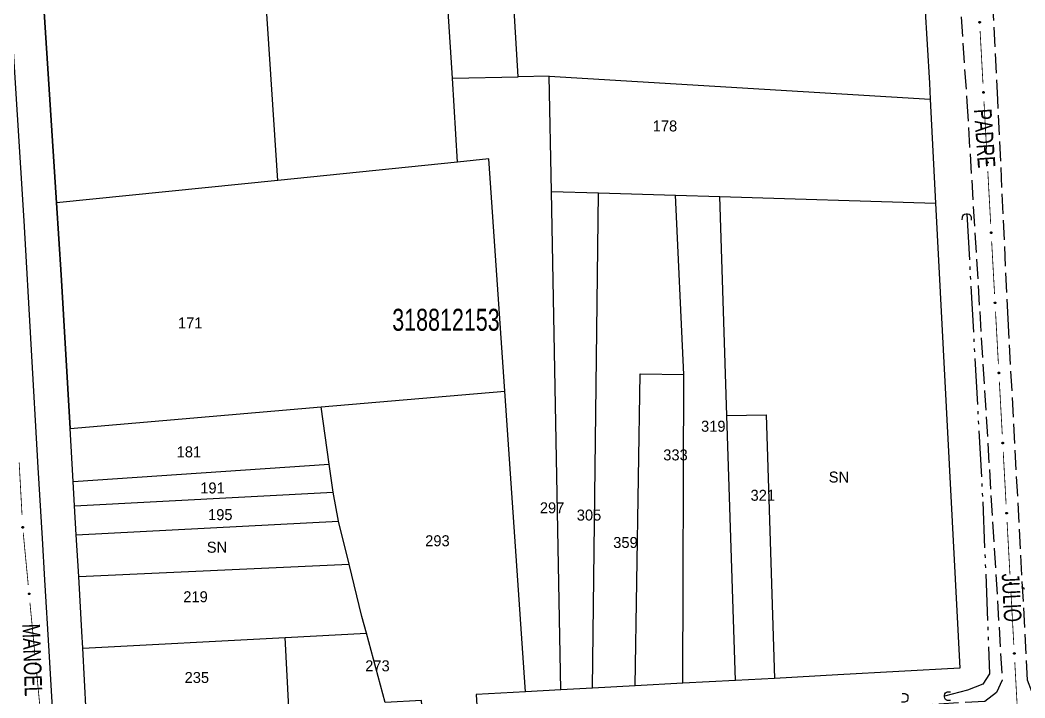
# Model space of a CAD drawing. Extents: x 201053 to 202535, y 4855063 to 4857394.
# Drawn here: x 201400.8 to 201629.7, y 4856693.8 to 4856848.2 of the extents above; entities that cross this region are included whole.
import ezdxf
from ezdxf.enums import TextEntityAlignment as Align

# ---------------------------------------------------------------- set-up
doc = ezdxf.new("R2010")
doc.units = 0
doc.header["$LTSCALE"] = 1.5
doc.header["$MEASUREMENT"] = 0
doc.linetypes.add('TRACO_05', pattern=[11, 7, -1, 0.5, -1, 0.5, -1])
doc.linetypes.add('TRACO_11', pattern=[8, 3, -1, 3, -1])
for name, color, linetype in [('CD_MALHA_LOTES', 7, 'CONTINUOUS'), ('CD_TXT_QUADRA', 2, 'CONTINUOUS'), ('HD-VALAS-DRENOS', 170, 'CONTINUOUS'), ('RU-QUADRA', 210, 'CONTINUOUS'), ('SV-BUEIRO-VALA', 7, 'CONTINUOUS'), ('SV-EIXO-RUA-PAV', 20, 'CONTINUOUS'), ('SV-RUA-PAVIM', 7, 'CONTINUOUS'), ('SV-TXT-RUA-PAV', 7, 'CONTINUOUS'), ('Th_NmrPort', 7, 'CONTINUOUS')]:
    doc.layers.add(name, color=color, linetype=linetype)
doc.styles.add('ARIAL', font='ARIAL.SHX')

# ---------------------------------------------------------------- blocks, each defined once
blk = doc.blocks.new('COD120', base_point=(202246.23, 4857300.32))
at = {"layer": 'SV-BUEIRO-VALA'}
blk.add_lwpolyline([(202245.23, 4857298.92), (202245.23, 4857299.503333), (202245.23, 4857299.590833), (202245.313333, 4857299.824167), (202245.48, 4857300.086667), (202245.73, 4857300.2325), (202246.063333, 4857300.32), (202246.396667, 4857300.32), (202246.73, 4857300.2325), (202246.98, 4857300.086667), (202247.146667, 4857299.824167), (202247.23, 4857299.590833), (202247.23, 4857299.503333), (202247.23, 4857298.92)], dxfattribs=at)

msp = doc.modelspace()

# ---------------------------------------------------------------- linework, layer by layer
at = {"layer": 'CD_MALHA_LOTES', "linetype": 'Continuous', "flags": 128}
for points in [[(201536.42, 4856960.3), (201595.36, 4856978.13), (201597.99, 4856977.57), (201599.24, 4856976.19), (201601.6, 4856939.67), (201607.97, 4856833.85), (201608.16, 4856830.22)], [(201499.31, 4856835.01), (201496.66, 4856876.13), (201486.19, 4856875.11), (201482.85, 4856906.59), (201478.45, 4856942.99)], [(201451.44, 4856935), (201421.07, 4856926.01), (201401.74, 4856920.68), (201409.13, 4856806.61)], [(201459.53, 4856811.72), (201451.44, 4856935)], [(201514.27, 4856835.33), (201511.35, 4856884.85)], [(201499.31, 4856835.01), (201514.27, 4856835.33)], [(201521.38, 4856835.48), (201514.27, 4856835.33)], [(201521.87, 4856809.21), (201521.38, 4856835.48)], [(201521.38, 4856835.48), (201608.16, 4856830.22)], [(201500.45, 4856815.87), (201499.31, 4856835.01)], [(201608.16, 4856830.22), (201609.39, 4856806.56)], [(201500.45, 4856815.87), (201459.53, 4856811.72)], [(201511.27, 4856763.74), (201507.62, 4856816.6), (201500.45, 4856815.87)], [(201459.53, 4856811.72), (201409.13, 4856806.61)], [(201524, 4856695.66), (201521.87, 4856809.21)], [(201521.87, 4856809.21), (201532.58, 4856808.89)], [(201531.2, 4856696.05), (201532.58, 4856808.89)], [(201532.58, 4856808.89), (201550.12, 4856808.35)], [(201550.12, 4856808.35), (201560.23, 4856808.05)], [(201552, 4856767.48), (201550.12, 4856808.35)], [(201560.23, 4856808.05), (201609.39, 4856806.56)], [(201561.85, 4856758.15), (201560.23, 4856808.05)], [(201409.13, 4856806.61), (201410.19, 4856790.19), (201412.23, 4856755.17)], [(201609.39, 4856806.56), (201614.9, 4856700.59)], [(201540.96, 4856696.58), (201542.05, 4856767.64), (201552, 4856767.48)], [(201551.84, 4856697.16), (201552, 4856767.48)], [(201469.39, 4856760.12), (201511.27, 4856763.74)], [(201516, 4856695.23), (201511.27, 4856763.74)], [(201412.23, 4856755.17), (201469.39, 4856760.12)], [(201471.26, 4856747.04), (201469.39, 4856760.12)], [(201561.85, 4856758.15), (201570.8, 4856758.31), (201572.67, 4856698.28)], [(201563.81, 4856697.81), (201561.85, 4856758.15)], [(201412.92, 4856743.15), (201412.23, 4856755.17)], [(201412.92, 4856743.15), (201471.26, 4856747.04)], [(201472.16, 4856740.69), (201471.26, 4856747.04)], [(201413.25, 4856737.55), (201412.92, 4856743.15)], [(201413.25, 4856737.55), (201472.16, 4856740.69)], [(201473.33, 4856734.08), (201472.16, 4856740.69)], [(201413.63, 4856731), (201413.25, 4856737.55)], [(201413.63, 4856731), (201473.33, 4856734.08)], [(201475.76, 4856724.27), (201473.33, 4856734.08)], [(201414.18, 4856721.46), (201413.63, 4856731)], [(201414.18, 4856721.46), (201475.76, 4856724.27)], [(201479.74, 4856708.56), (201478.71, 4856712.38), (201475.76, 4856724.27)], [(201415.11, 4856705.15), (201414.91, 4856708.97), (201414.18, 4856721.46)], [(201415.11, 4856705.15), (201461.19, 4856707.58)], [(201461.19, 4856707.58), (201479.74, 4856708.56)], [(201462.07, 4856691.56), (201461.19, 4856707.58)], [(201483.99, 4856692.78), (201479.74, 4856708.56)], [(201462.07, 4856691.56), (201417.4, 4856689.08), (201415.88, 4856690.61), (201415.11, 4856705.15)], [(201614.9, 4856700.59), (201587.11, 4856699.06), (201572.67, 4856698.28)], [(201563.81, 4856697.81), (201551.84, 4856697.16)], [(201572.67, 4856698.28), (201563.81, 4856697.81)], [(201524, 4856695.66), (201516, 4856695.23)], [(201531.2, 4856696.05), (201524, 4856695.66)], [(201540.96, 4856696.58), (201531.2, 4856696.05)], [(201551.84, 4856697.16), (201540.96, 4856696.58)], [(201516, 4856695.23), (201504.72, 4856694.63), (201504.99, 4856690.88), (201492.52, 4856690.33), (201492.24, 4856693.24), (201483.99, 4856692.78)]]:
    msp.add_lwpolyline(points, dxfattribs=at)
at = {"layer": 'HD-VALAS-DRENOS', "linetype": 'TRACO_05'}
msp.add_polyline3d([(201616.5, 4856804.11, 2.76), (201620.13, 4856738.47, 3.14), (201621.69, 4856699.32, 3.25), (201620.16, 4856696.97, 3.26), (201616.62, 4856695.62, 3.62), (201611.38, 4856694.23, 3.96)], dxfattribs=at)
at = {"layer": 'RU-QUADRA', "linetype": 'Continuous', "flags": 128}
for points in [[(201601.6, 4856939.67), (201607.97, 4856833.85), (201608.16, 4856830.22), (201609.39, 4856806.56), (201614.9, 4856700.59), (201587.11, 4856699.06), (201572.67, 4856698.28), (201563.81, 4856697.81), (201551.84, 4856697.16), (201540.96, 4856696.58), (201531.2, 4856696.05), (201524, 4856695.66), (201516, 4856695.23), (201504.72, 4856694.63), (201504.99, 4856690.88)], [(201415.88, 4856690.61), (201415.11, 4856705.15), (201414.91, 4856708.97), (201414.18, 4856721.46), (201413.63, 4856731), (201413.25, 4856737.55), (201412.92, 4856743.15), (201412.23, 4856755.17), (201410.19, 4856790.19), (201409.13, 4856806.61), (201401.74, 4856920.68)]]:
    msp.add_lwpolyline(points, dxfattribs=at)
at = {"layer": 'SV-EIXO-RUA-PAV'}
for points in [[(201619.509626, 4856847.885075), (201619.546514, 4856847.85296), (201619.57165, 4856847.817817), (201619.584179, 4856847.782471), (201619.587105, 4856847.74835), (201619.586168, 4856847.713105), (201619.577383, 4856847.67778), (201619.558948, 4856847.640733), (201619.526993, 4856847.603503), (201619.489299, 4856847.58012), (201619.455304, 4856847.565983), (201619.4199, 4856847.560883), (201619.385677, 4856847.562367), (201619.349285, 4856847.572706), (201619.311923, 4856847.591754), (201619.275265, 4856847.624793), (201619.250859, 4856847.659416), (201619.239638, 4856847.693922), (201619.234736, 4856847.729547), (201619.236125, 4856847.765517), (201619.244948, 4856847.800143), (201619.264195, 4856847.837726), (201619.297283, 4856847.873476), (201619.331537, 4856847.898212), (201619.365877, 4856847.909914), (201619.401058, 4856847.913951), (201619.43642, 4856847.91344), (201619.472297, 4856847.906088), (201619.509626, 4856847.885075)], [(201620.387569, 4856831.90918), (201620.424457, 4856831.877065), (201620.449593, 4856831.841922), (201620.462121, 4856831.806576), (201620.465048, 4856831.772455), (201620.46411, 4856831.737211), (201620.455326, 4856831.701885), (201620.436891, 4856831.664838), (201620.404935, 4856831.627608), (201620.367242, 4856831.604225), (201620.333246, 4856831.590088), (201620.297843, 4856831.584988), (201620.26362, 4856831.586472), (201620.227228, 4856831.596811), (201620.189866, 4856831.61586), (201620.153208, 4856831.648898), (201620.128801, 4856831.683521), (201620.117581, 4856831.718027), (201620.112679, 4856831.753652), (201620.114067, 4856831.789622), (201620.122891, 4856831.824249), (201620.142137, 4856831.861831), (201620.175226, 4856831.897581), (201620.20948, 4856831.922318), (201620.243819, 4856831.934019), (201620.279001, 4856831.938056), (201620.314362, 4856831.937546), (201620.35024, 4856831.930193), (201620.387569, 4856831.90918)], [(201621.265512, 4856815.933285), (201621.302399, 4856815.901171), (201621.327536, 4856815.866027), (201621.340064, 4856815.830681), (201621.342991, 4856815.79656), (201621.342053, 4856815.761316), (201621.333268, 4856815.72599), (201621.314833, 4856815.688943), (201621.282878, 4856815.651714), (201621.245184, 4856815.62833), (201621.211189, 4856815.614193), (201621.175785, 4856815.609093), (201621.141562, 4856815.610577), (201621.10517, 4856815.620916), (201621.067809, 4856815.639965), (201621.031151, 4856815.673003), (201621.006744, 4856815.707626), (201620.995524, 4856815.742132), (201620.990621, 4856815.777757), (201620.99201, 4856815.813727), (201621.000833, 4856815.848354), (201621.02008, 4856815.885936), (201621.053168, 4856815.921686), (201621.087422, 4856815.946423), (201621.121762, 4856815.958125), (201621.156944, 4856815.962161), (201621.192305, 4856815.961651), (201621.228182, 4856815.954298), (201621.265512, 4856815.933285)], [(201622.143454, 4856799.95739), (201622.180342, 4856799.925276), (201622.205478, 4856799.890132), (201622.218006, 4856799.854786), (201622.220933, 4856799.820665), (201622.219996, 4856799.785421), (201622.211211, 4856799.750096), (201622.192776, 4856799.713048), (201622.160821, 4856799.675819), (201622.123127, 4856799.652435), (201622.089131, 4856799.638299), (201622.053728, 4856799.633198), (201622.019505, 4856799.634683), (201621.983113, 4856799.645021), (201621.945751, 4856799.66407), (201621.909093, 4856799.697108), (201621.884687, 4856799.731731), (201621.873466, 4856799.766237), (201621.868564, 4856799.801862), (201621.869952, 4856799.837832), (201621.878776, 4856799.872459), (201621.898022, 4856799.910042), (201621.931111, 4856799.945791), (201621.965365, 4856799.970528), (201621.999705, 4856799.98223), (201622.034886, 4856799.986266), (201622.070247, 4856799.985756), (201622.106125, 4856799.978403), (201622.143454, 4856799.95739)], [(201623.021397, 4856783.981495), (201623.058284, 4856783.949381), (201623.083421, 4856783.914237), (201623.095949, 4856783.878891), (201623.098876, 4856783.844771), (201623.097938, 4856783.809526), (201623.089153, 4856783.774201), (201623.070718, 4856783.737153), (201623.038763, 4856783.699924), (201623.001069, 4856783.67654), (201622.967074, 4856783.662404), (201622.93167, 4856783.657303), (201622.897447, 4856783.658788), (201622.861055, 4856783.669126), (201622.823694, 4856783.688175), (201622.787036, 4856783.721213), (201622.762629, 4856783.755836), (201622.751409, 4856783.790343), (201622.746507, 4856783.825967), (201622.747895, 4856783.861938), (201622.756718, 4856783.896564), (201622.775965, 4856783.934147), (201622.809053, 4856783.969896), (201622.843308, 4856783.994633), (201622.877647, 4856784.006335), (201622.912829, 4856784.010371), (201622.94819, 4856784.009861), (201622.984067, 4856784.002509), (201623.021397, 4856783.981495)], [(201623.899339, 4856768.0056), (201623.936227, 4856767.973486), (201623.961363, 4856767.938342), (201623.973892, 4856767.902997), (201623.976818, 4856767.868876), (201623.975881, 4856767.833631), (201623.967096, 4856767.798306), (201623.948661, 4856767.761259), (201623.916706, 4856767.724029), (201623.879012, 4856767.700645), (201623.845017, 4856767.686509), (201623.809613, 4856767.681408), (201623.77539, 4856767.682893), (201623.738998, 4856767.693232), (201623.701636, 4856767.71228), (201623.664978, 4856767.745318), (201623.640572, 4856767.779941), (201623.629351, 4856767.814448), (201623.624449, 4856767.850072), (201623.625838, 4856767.886043), (201623.634661, 4856767.920669), (201623.653908, 4856767.958252), (201623.686996, 4856767.994001), (201623.72125, 4856768.018738), (201623.75559, 4856768.03044), (201623.790771, 4856768.034477), (201623.826133, 4856768.033966), (201623.86201, 4856768.026614), (201623.899339, 4856768.0056)], [(201624.777282, 4856752.029705), (201624.81417, 4856751.997591), (201624.839306, 4856751.962447), (201624.851834, 4856751.927102), (201624.854761, 4856751.892981), (201624.853823, 4856751.857736), (201624.845039, 4856751.822411), (201624.826604, 4856751.785364), (201624.794648, 4856751.748134), (201624.756955, 4856751.724751), (201624.722959, 4856751.710614), (201624.687556, 4856751.705514), (201624.653333, 4856751.706998), (201624.616941, 4856751.717337), (201624.579579, 4856751.736385), (201624.542921, 4856751.769424), (201624.518514, 4856751.804047), (201624.507294, 4856751.838553), (201624.502392, 4856751.874178), (201624.50378, 4856751.910148), (201624.512603, 4856751.944774), (201624.53185, 4856751.982357), (201624.564939, 4856752.018106), (201624.599193, 4856752.042843), (201624.633532, 4856752.054545), (201624.668714, 4856752.058582), (201624.704075, 4856752.058071), (201624.739953, 4856752.050719), (201624.777282, 4856752.029705)], [(201625.655225, 4856736.053811), (201625.692112, 4856736.021696), (201625.717249, 4856735.986553), (201625.729777, 4856735.951207), (201625.732704, 4856735.917086), (201625.731766, 4856735.881841), (201625.722981, 4856735.846516), (201625.704546, 4856735.809469), (201625.672591, 4856735.772239), (201625.634897, 4856735.748856), (201625.600902, 4856735.734719), (201625.565498, 4856735.729619), (201625.531275, 4856735.731103), (201625.494883, 4856735.741442), (201625.457522, 4856735.76049), (201625.420864, 4856735.793529), (201625.396457, 4856735.828152), (201625.385237, 4856735.862658), (201625.380334, 4856735.898283), (201625.381723, 4856735.934253), (201625.390546, 4856735.968879), (201625.409793, 4856736.006462), (201625.442881, 4856736.042211), (201625.477135, 4856736.066948), (201625.511475, 4856736.07865), (201625.546657, 4856736.082687), (201625.582018, 4856736.082176), (201625.617895, 4856736.074824), (201625.655225, 4856736.053811)], [(201401.525851, 4856732.83354), (201401.564017, 4856732.802956), (201401.590565, 4856732.768866), (201401.604524, 4856732.734061), (201401.608839, 4856732.700088), (201401.60934, 4856732.664834), (201401.602002, 4856732.62918), (201401.585093, 4856732.591412), (201401.554682, 4856732.552911), (201401.517973, 4856732.52801), (201401.484582, 4856732.512499), (201401.449416, 4856732.505959), (201401.415161, 4856732.506047), (201401.378378, 4856732.514894), (201401.340271, 4856732.532403), (201401.302296, 4856732.56392), (201401.276498, 4856732.597519), (201401.26388, 4856732.631539), (201401.25753, 4856732.666934), (201401.257451, 4856732.702931), (201401.264855, 4856732.737888), (201401.282553, 4856732.776224), (201401.314157, 4856732.813293), (201401.347374, 4856732.839406), (201401.381208, 4856732.852498), (201401.416196, 4856732.857966), (201401.451548, 4856732.858897), (201401.487696, 4856732.853014), (201401.525851, 4856732.83354)], [(201626.533167, 4856720.077916), (201626.570055, 4856720.045801), (201626.595191, 4856720.010658), (201626.607719, 4856719.975312), (201626.610646, 4856719.941191), (201626.609709, 4856719.905947), (201626.600924, 4856719.870621), (201626.582489, 4856719.833574), (201626.550534, 4856719.796344), (201626.51284, 4856719.772961), (201626.478844, 4856719.758824), (201626.443441, 4856719.753724), (201626.409218, 4856719.755208), (201626.372826, 4856719.765547), (201626.335464, 4856719.784596), (201626.298806, 4856719.817634), (201626.2744, 4856719.852257), (201626.263179, 4856719.886763), (201626.258277, 4856719.922388), (201626.259665, 4856719.958358), (201626.268489, 4856719.992984), (201626.287735, 4856720.030567), (201626.320824, 4856720.066317), (201626.355078, 4856720.091053), (201626.389418, 4856720.102755), (201626.424599, 4856720.106792), (201626.45996, 4856720.106281), (201626.495838, 4856720.098929), (201626.533167, 4856720.077916)], [(201402.978536, 4856717.69715), (201403.016702, 4856717.666566), (201403.04325, 4856717.632476), (201403.057209, 4856717.597671), (201403.061525, 4856717.563697), (201403.062025, 4856717.528444), (201403.054688, 4856717.49279), (201403.037778, 4856717.455022), (201403.007367, 4856717.41652), (201402.970658, 4856717.39162), (201402.937268, 4856717.376109), (201402.902101, 4856717.369569), (201402.867846, 4856717.369657), (201402.831063, 4856717.378503), (201402.792956, 4856717.396013), (201402.754981, 4856717.427529), (201402.729184, 4856717.461128), (201402.716566, 4856717.495149), (201402.710215, 4856717.530544), (201402.710136, 4856717.566541), (201402.71754, 4856717.601498), (201402.735239, 4856717.639834), (201402.766842, 4856717.676903), (201402.800059, 4856717.703016), (201402.833893, 4856717.716108), (201402.868881, 4856717.721575), (201402.904234, 4856717.722507), (201402.940381, 4856717.716623), (201402.978536, 4856717.69715)], [(201627.41111, 4856704.102021), (201627.447997, 4856704.069907), (201627.473134, 4856704.034763), (201627.485662, 4856703.999417), (201627.488589, 4856703.965296), (201627.487651, 4856703.930052), (201627.478866, 4856703.894726), (201627.460431, 4856703.857679), (201627.428476, 4856703.82045), (201627.390782, 4856703.797066), (201627.356787, 4856703.782929), (201627.321383, 4856703.777829), (201627.28716, 4856703.779313), (201627.250768, 4856703.789652), (201627.213407, 4856703.808701), (201627.176749, 4856703.841739), (201627.152342, 4856703.876362), (201627.141122, 4856703.910868), (201627.13622, 4856703.946493), (201627.137608, 4856703.982463), (201627.146431, 4856704.01709), (201627.165678, 4856704.054672), (201627.198766, 4856704.090422), (201627.233021, 4856704.115159), (201627.26736, 4856704.126861), (201627.302542, 4856704.130897), (201627.337903, 4856704.130387), (201627.37378, 4856704.123034), (201627.41111, 4856704.102021)], [(201404.507081, 4856701.770331), (201404.545247, 4856701.739747), (201404.571796, 4856701.705658), (201404.585755, 4856701.670852), (201404.59007, 4856701.636879), (201404.59057, 4856701.601625), (201404.583233, 4856701.565971), (201404.566324, 4856701.528203), (201404.535913, 4856701.489702), (201404.499204, 4856701.464801), (201404.465813, 4856701.44929), (201404.430647, 4856701.442751), (201404.396392, 4856701.442838), (201404.359608, 4856701.451685), (201404.321501, 4856701.469194), (201404.283527, 4856701.500711), (201404.257729, 4856701.53431), (201404.245111, 4856701.56833), (201404.23876, 4856701.603725), (201404.238681, 4856701.639722), (201404.246085, 4856701.674679), (201404.263784, 4856701.713016), (201404.295387, 4856701.750084), (201404.328604, 4856701.776197), (201404.362438, 4856701.789289), (201404.397426, 4856701.794757), (201404.432779, 4856701.795689), (201404.468926, 4856701.789805), (201404.507081, 4856701.770331)]]:
    msp.add_lwpolyline(points, close=True, dxfattribs=at)
for points in [[(201619.236125, 4856847.765517), (201619.250859, 4856847.659416)], [(201619.241409, 4856847.778532), (201619.262221, 4856847.648484)], [(201619.244948, 4856847.800143), (201619.275265, 4856847.624793)], [(201619.257249, 4856847.813567), (201619.292705, 4856847.615994)], [(201619.264195, 4856847.837726), (201619.311923, 4856847.591754)], [(201619.282477, 4856847.851851), (201619.329926, 4856847.585242)], [(201619.297283, 4856847.873476), (201619.349285, 4856847.572706)], [(201619.313529, 4856847.883622), (201619.366174, 4856847.572201)], [(201619.331537, 4856847.898212), (201619.385677, 4856847.562367)], [(201619.348129, 4856847.900556), (201619.402122, 4856847.564611)], [(201619.365877, 4856847.909914), (201619.4199, 4856847.560883)], [(201619.383179, 4856847.909315), (201619.434896, 4856847.565045)], [(201619.401058, 4856847.913951), (201619.455304, 4856847.565983)], [(201619.420041, 4856847.909974), (201619.473809, 4856847.578116)], [(201619.43642, 4856847.91344), (201619.489299, 4856847.58012)], [(201619.454477, 4856847.905034), (201619.508334, 4856847.596413)], [(201619.472297, 4856847.906088), (201619.526993, 4856847.603503)], [(201619.489212, 4856847.894643), (201619.540899, 4856847.625534)], [(201619.509626, 4856847.885075), (201619.558948, 4856847.640733)], [(201619.529009, 4856847.866765), (201619.567339, 4856847.666618)], [(201619.546514, 4856847.85296), (201619.577383, 4856847.67778)], [(201619.56093, 4856847.832988), (201619.580305, 4856847.704228)], [(201619.57165, 4856847.817817), (201619.586168, 4856847.713105)], [(201620.114067, 4856831.789622), (201620.128801, 4856831.683521)], [(201620.119352, 4856831.802637), (201620.140164, 4856831.672589)], [(201620.122891, 4856831.824249), (201620.153208, 4856831.648898)], [(201620.135192, 4856831.837672), (201620.170648, 4856831.640099)], [(201620.142137, 4856831.861831), (201620.189866, 4856831.61586)], [(201620.16042, 4856831.875956), (201620.207869, 4856831.609347)], [(201620.175226, 4856831.897581), (201620.227228, 4856831.596811)], [(201620.191472, 4856831.907727), (201620.244117, 4856831.596307)], [(201620.20948, 4856831.922318), (201620.26362, 4856831.586472)], [(201620.226072, 4856831.924661), (201620.280065, 4856831.588716)], [(201620.243819, 4856831.934019), (201620.297843, 4856831.584988)], [(201620.261122, 4856831.93342), (201620.312839, 4856831.58915)], [(201620.279001, 4856831.938056), (201620.333246, 4856831.590088)], [(201620.297983, 4856831.934079), (201620.351751, 4856831.602222)], [(201620.314362, 4856831.937546), (201620.367242, 4856831.604225)], [(201620.332419, 4856831.929139), (201620.386277, 4856831.620518)], [(201620.35024, 4856831.930193), (201620.404935, 4856831.627608)], [(201620.367155, 4856831.918748), (201620.418841, 4856831.649639)], [(201620.387569, 4856831.90918), (201620.436891, 4856831.664838)], [(201620.406951, 4856831.89087), (201620.445282, 4856831.690723)], [(201620.424457, 4856831.877065), (201620.455326, 4856831.701885)], [(201620.438872, 4856831.857094), (201620.458247, 4856831.728333)], [(201620.449593, 4856831.841922), (201620.46411, 4856831.737211)], [(201620.99201, 4856815.813727), (201621.006744, 4856815.707626)], [(201620.997294, 4856815.826742), (201621.018107, 4856815.696694)], [(201621.000833, 4856815.848354), (201621.031151, 4856815.673003)], [(201621.013134, 4856815.861777), (201621.04859, 4856815.664205)], [(201621.02008, 4856815.885936), (201621.067809, 4856815.639965)], [(201621.038362, 4856815.900061), (201621.085811, 4856815.633452)], [(201621.053168, 4856815.921686), (201621.10517, 4856815.620916)], [(201621.069414, 4856815.931832), (201621.122059, 4856815.620412)], [(201621.087422, 4856815.946423), (201621.141562, 4856815.610577)], [(201621.104015, 4856815.948766), (201621.158007, 4856815.612821)], [(201621.121762, 4856815.958125), (201621.175785, 4856815.609093)], [(201621.139064, 4856815.957525), (201621.190781, 4856815.613256)], [(201621.156944, 4856815.962161), (201621.211189, 4856815.614193)], [(201621.175926, 4856815.958184), (201621.229694, 4856815.626327)], [(201621.192305, 4856815.961651), (201621.245184, 4856815.62833)], [(201621.210362, 4856815.953244), (201621.26422, 4856815.644623)], [(201621.228182, 4856815.954298), (201621.282878, 4856815.651714)], [(201621.245097, 4856815.942853), (201621.296784, 4856815.673744)], [(201621.265512, 4856815.933285), (201621.314833, 4856815.688943)], [(201621.284894, 4856815.914976), (201621.323224, 4856815.714828)], [(201621.302399, 4856815.901171), (201621.333268, 4856815.72599)], [(201621.316815, 4856815.881199), (201621.33619, 4856815.752438)], [(201621.327536, 4856815.866027), (201621.342053, 4856815.761316)], [(201621.869952, 4856799.837832), (201621.884687, 4856799.731731)], [(201621.875237, 4856799.850847), (201621.896049, 4856799.720799)], [(201621.878776, 4856799.872459), (201621.909093, 4856799.697108)], [(201621.891077, 4856799.885882), (201621.926533, 4856799.68831)], [(201621.898022, 4856799.910042), (201621.945751, 4856799.66407)], [(201621.916305, 4856799.924166), (201621.963754, 4856799.657557)], [(201621.931111, 4856799.945791), (201621.983113, 4856799.645021)], [(201621.947357, 4856799.955937), (201622.000002, 4856799.644517)], [(201621.965365, 4856799.970528), (201622.019505, 4856799.634683)], [(201621.981957, 4856799.972871), (201622.03595, 4856799.636926)], [(201621.999705, 4856799.98223), (201622.053728, 4856799.633198)], [(201622.017007, 4856799.98163), (201622.068724, 4856799.637361)], [(201622.034886, 4856799.986266), (201622.089131, 4856799.638299)], [(201622.053869, 4856799.982289), (201622.107637, 4856799.650432)], [(201622.070247, 4856799.985756), (201622.123127, 4856799.652435)], [(201622.088305, 4856799.977349), (201622.142162, 4856799.668728)], [(201622.106125, 4856799.978403), (201622.160821, 4856799.675819)], [(201622.12304, 4856799.966959), (201622.174726, 4856799.697849)], [(201622.143454, 4856799.95739), (201622.192776, 4856799.713048)], [(201622.162836, 4856799.939081), (201622.201167, 4856799.738933)], [(201622.180342, 4856799.925276), (201622.211211, 4856799.750096)], [(201622.194757, 4856799.905304), (201622.214132, 4856799.776543)], [(201622.205478, 4856799.890132), (201622.219996, 4856799.785421)], [(201622.747895, 4856783.861938), (201622.762629, 4856783.755836)], [(201622.753179, 4856783.874952), (201622.773992, 4856783.744904)], [(201622.756718, 4856783.896564), (201622.787036, 4856783.721213)], [(201622.76902, 4856783.909987), (201622.804475, 4856783.712415)], [(201622.775965, 4856783.934147), (201622.823694, 4856783.688175)], [(201622.794247, 4856783.948271), (201622.841697, 4856783.681662)], [(201622.809053, 4856783.969896), (201622.861055, 4856783.669126)], [(201622.825299, 4856783.980043), (201622.877944, 4856783.668622)], [(201622.843308, 4856783.994633), (201622.897447, 4856783.658788)], [(201622.8599, 4856783.996976), (201622.913893, 4856783.661031)], [(201622.877647, 4856784.006335), (201622.93167, 4856783.657303)], [(201622.89495, 4856784.005735), (201622.946667, 4856783.661466)], [(201622.912829, 4856784.010371), (201622.967074, 4856783.662404)], [(201622.931811, 4856784.006395), (201622.985579, 4856783.674537)], [(201622.94819, 4856784.009861), (201623.001069, 4856783.67654)], [(201622.966247, 4856784.001454), (201623.020105, 4856783.692833)], [(201622.984067, 4856784.002509), (201623.038763, 4856783.699924)], [(201623.000983, 4856783.991064), (201623.052669, 4856783.721954)], [(201623.021397, 4856783.981495), (201623.070718, 4856783.737153)], [(201623.040779, 4856783.963186), (201623.07911, 4856783.763038)], [(201623.058284, 4856783.949381), (201623.089153, 4856783.774201)], [(201623.0727, 4856783.929409), (201623.092075, 4856783.800648)], [(201623.083421, 4856783.914237), (201623.097938, 4856783.809526)], [(201623.625838, 4856767.886043), (201623.640572, 4856767.779941)], [(201623.631122, 4856767.899057), (201623.651934, 4856767.769009)], [(201623.634661, 4856767.920669), (201623.664978, 4856767.745318)], [(201623.646962, 4856767.934092), (201623.682418, 4856767.73652)], [(201623.653908, 4856767.958252), (201623.701636, 4856767.71228)], [(201623.67219, 4856767.972376), (201623.719639, 4856767.705767)], [(201623.686996, 4856767.994001), (201623.738998, 4856767.693232)], [(201623.703242, 4856768.004148), (201623.755887, 4856767.692727)], [(201623.72125, 4856768.018738), (201623.77539, 4856767.682893)], [(201623.737842, 4856768.021082), (201623.791835, 4856767.685137)], [(201623.75559, 4856768.03044), (201623.809613, 4856767.681408)], [(201623.772892, 4856768.029841), (201623.824609, 4856767.685571)], [(201623.790771, 4856768.034477), (201623.845017, 4856767.686509)], [(201623.809754, 4856768.0305), (201623.863522, 4856767.698642)], [(201623.826133, 4856768.033966), (201623.879012, 4856767.700645)], [(201623.84419, 4856768.025559), (201623.898047, 4856767.716938)], [(201623.86201, 4856768.026614), (201623.916706, 4856767.724029)], [(201623.878925, 4856768.015169), (201623.930612, 4856767.74606)], [(201623.899339, 4856768.0056), (201623.948661, 4856767.761259)], [(201623.918722, 4856767.987291), (201623.957052, 4856767.787143)], [(201623.936227, 4856767.973486), (201623.967096, 4856767.798306)], [(201623.950643, 4856767.953514), (201623.970018, 4856767.824754)], [(201623.961363, 4856767.938342), (201623.975881, 4856767.833631)], [(201624.50378, 4856751.910148), (201624.518514, 4856751.804047)], [(201624.509065, 4856751.923163), (201624.529877, 4856751.793114)], [(201624.512603, 4856751.944774), (201624.542921, 4856751.769424)], [(201624.524905, 4856751.958198), (201624.560361, 4856751.760625)], [(201624.53185, 4856751.982357), (201624.579579, 4856751.736385)], [(201624.550133, 4856751.996482), (201624.597582, 4856751.729873)], [(201624.564939, 4856752.018106), (201624.616941, 4856751.717337)], [(201624.581185, 4856752.028253), (201624.63383, 4856751.716832)], [(201624.599193, 4856752.042843), (201624.653333, 4856751.706998)], [(201624.615785, 4856752.045187), (201624.669778, 4856751.709242)], [(201624.633532, 4856752.054545), (201624.687556, 4856751.705514)], [(201624.650835, 4856752.053946), (201624.702552, 4856751.709676)], [(201624.668714, 4856752.058582), (201624.722959, 4856751.710614)], [(201624.687696, 4856752.054605), (201624.741464, 4856751.722747)], [(201624.704075, 4856752.058071), (201624.756955, 4856751.724751)], [(201624.722132, 4856752.049664), (201624.77599, 4856751.741043)], [(201624.739953, 4856752.050719), (201624.794648, 4856751.748134)], [(201624.756868, 4856752.039274), (201624.808554, 4856751.770165)], [(201624.777282, 4856752.029705), (201624.826604, 4856751.785364)], [(201624.796664, 4856752.011396), (201624.834995, 4856751.811249)], [(201624.81417, 4856751.997591), (201624.845039, 4856751.822411)], [(201624.828585, 4856751.977619), (201624.84796, 4856751.848859)], [(201624.839306, 4856751.962447), (201624.853823, 4856751.857736)], [(201625.381723, 4856735.934253), (201625.396457, 4856735.828152)], [(201625.387007, 4856735.947268), (201625.40782, 4856735.81722)], [(201625.390546, 4856735.968879), (201625.420864, 4856735.793529)], [(201625.402847, 4856735.982303), (201625.438303, 4856735.78473)], [(201625.409793, 4856736.006462), (201625.457522, 4856735.76049)], [(201625.428075, 4856736.020587), (201625.475524, 4856735.753978)], [(201625.442881, 4856736.042211), (201625.494883, 4856735.741442)], [(201625.459127, 4856736.052358), (201625.511772, 4856735.740937)], [(201625.477135, 4856736.066948), (201625.531275, 4856735.731103)], [(201625.493728, 4856736.069292), (201625.54772, 4856735.733347)], [(201625.511475, 4856736.07865), (201625.565498, 4856735.729619)], [(201625.528777, 4856736.078051), (201625.580494, 4856735.733781)], [(201625.546657, 4856736.082687), (201625.600902, 4856735.734719)], [(201625.565639, 4856736.07871), (201625.619407, 4856735.746852)], [(201625.582018, 4856736.082176), (201625.634897, 4856735.748856)], [(201625.600075, 4856736.073769), (201625.653933, 4856735.765149)], [(201625.617895, 4856736.074824), (201625.672591, 4856735.772239)], [(201625.63481, 4856736.063379), (201625.686497, 4856735.79427)], [(201625.655225, 4856736.053811), (201625.704546, 4856735.809469)], [(201625.674607, 4856736.035501), (201625.712937, 4856735.835354)], [(201625.692112, 4856736.021696), (201625.722981, 4856735.846516)], [(201625.706528, 4856736.001724), (201625.725903, 4856735.872964)], [(201625.717249, 4856735.986553), (201625.731766, 4856735.881841)], [(201401.257451, 4856732.702931), (201401.276498, 4856732.597519)], [(201401.2622, 4856732.71615), (201401.288297, 4856732.587059)], [(201401.264855, 4856732.737888), (201401.302296, 4856732.56392)], [(201401.276599, 4856732.751802), (201401.32008, 4856732.555839)], [(201401.282553, 4856732.776224), (201401.340271, 4856732.532403)], [(201401.300245, 4856732.791083), (201401.358524, 4856732.52663)], [(201401.314157, 4856732.813293), (201401.378378, 4856732.514894)], [(201401.329975, 4856732.824094), (201401.395273, 4856732.515078)], [(201401.347374, 4856732.839406), (201401.415161, 4856732.506047)], [(201401.363857, 4856732.842424), (201401.431501, 4856732.50896)], [(201401.381208, 4856732.852498), (201401.449416, 4856732.505959)], [(201401.39852, 4856732.852605), (201401.46423, 4856732.51073)], [(201401.416196, 4856732.857966), (201401.484582, 4856732.512499)], [(201401.435324, 4856732.854766), (201401.502577, 4856732.525376)], [(201401.451548, 4856732.858897), (201401.517973, 4856732.52801)], [(201401.469933, 4856732.851234), (201401.536328, 4856732.545065)], [(201401.487696, 4856732.853014), (201401.554682, 4856732.552911)], [(201401.505063, 4856732.842268), (201401.567678, 4856732.57549)], [(201401.525851, 4856732.83354), (201401.585093, 4856732.591412)], [(201401.545963, 4856732.816036), (201401.592422, 4856732.617617)], [(201401.564017, 4856732.802956), (201401.602002, 4856732.62918)], [(201401.579235, 4856732.783588), (201401.603843, 4856732.655725)], [(201401.590565, 4856732.768866), (201401.60934, 4856732.664834)], [(201626.259665, 4856719.958358), (201626.2744, 4856719.852257)], [(201626.26495, 4856719.971373), (201626.285762, 4856719.841325)], [(201626.268489, 4856719.992984), (201626.298806, 4856719.817634)], [(201626.28079, 4856720.006408), (201626.316246, 4856719.808835)], [(201626.287735, 4856720.030567), (201626.335464, 4856719.784596)], [(201626.306018, 4856720.044692), (201626.353467, 4856719.778083)], [(201626.320824, 4856720.066317), (201626.372826, 4856719.765547)], [(201626.33707, 4856720.076463), (201626.389715, 4856719.765042)], [(201626.355078, 4856720.091053), (201626.409218, 4856719.755208)], [(201626.37167, 4856720.093397), (201626.425663, 4856719.757452)], [(201626.389418, 4856720.102755), (201626.443441, 4856719.753724)], [(201626.40672, 4856720.102156), (201626.458437, 4856719.757886)], [(201626.424599, 4856720.106792), (201626.478844, 4856719.758824)], [(201626.443581, 4856720.102815), (201626.49735, 4856719.770957)], [(201626.45996, 4856720.106281), (201626.51284, 4856719.772961)], [(201626.478018, 4856720.097875), (201626.531875, 4856719.789254)], [(201626.495838, 4856720.098929), (201626.550534, 4856719.796344)], [(201626.512753, 4856720.087484), (201626.564439, 4856719.818375)], [(201626.533167, 4856720.077916), (201626.582489, 4856719.833574)], [(201626.552549, 4856720.059606), (201626.59088, 4856719.859459)], [(201626.570055, 4856720.045801), (201626.600924, 4856719.870621)], [(201626.58447, 4856720.025829), (201626.603845, 4856719.897069)], [(201626.595191, 4856720.010658), (201626.609709, 4856719.905947)], [(201402.710136, 4856717.566541), (201402.729184, 4856717.461128)], [(201402.714885, 4856717.57976), (201402.740983, 4856717.450669)], [(201402.71754, 4856717.601498), (201402.754981, 4856717.427529)], [(201402.729284, 4856717.615412), (201402.772765, 4856717.419449)], [(201402.735239, 4856717.639834), (201402.792956, 4856717.396013)], [(201402.75293, 4856717.654692), (201402.811209, 4856717.39024)], [(201402.766842, 4856717.676903), (201402.831063, 4856717.378503)], [(201402.782661, 4856717.687703), (201402.847959, 4856717.378688)], [(201402.800059, 4856717.703016), (201402.867846, 4856717.369657)], [(201402.816542, 4856717.706034), (201402.884186, 4856717.372569)], [(201402.833893, 4856717.716108), (201402.902101, 4856717.369569)], [(201402.851206, 4856717.716214), (201402.916915, 4856717.37434)], [(201402.868881, 4856717.721575), (201402.937268, 4856717.376109)], [(201402.88801, 4856717.718376), (201402.955263, 4856717.388986)], [(201402.904234, 4856717.722507), (201402.970658, 4856717.39162)], [(201402.922618, 4856717.714843), (201402.989014, 4856717.408675)], [(201402.940381, 4856717.716623), (201403.007367, 4856717.41652)], [(201402.957749, 4856717.705878), (201403.020364, 4856717.439099)], [(201402.978536, 4856717.69715), (201403.037778, 4856717.455022)], [(201402.998648, 4856717.679646), (201403.045107, 4856717.481227)], [(201403.016702, 4856717.666566), (201403.054688, 4856717.49279)], [(201403.03192, 4856717.647198), (201403.056529, 4856717.519335)], [(201403.04325, 4856717.632476), (201403.062025, 4856717.528444)], [(201627.137608, 4856703.982463), (201627.152342, 4856703.876362)], [(201627.142892, 4856703.995478), (201627.163705, 4856703.86543)], [(201627.146431, 4856704.01709), (201627.176749, 4856703.841739)], [(201627.158733, 4856704.030513), (201627.194188, 4856703.832941)], [(201627.165678, 4856704.054672), (201627.213407, 4856703.808701)], [(201627.18396, 4856704.068797), (201627.23141, 4856703.802188)], [(201627.198766, 4856704.090422), (201627.250768, 4856703.789652)], [(201627.215012, 4856704.100568), (201627.267657, 4856703.789148)], [(201627.233021, 4856704.115159), (201627.28716, 4856703.779313)], [(201627.249613, 4856704.117502), (201627.303606, 4856703.781557)], [(201627.26736, 4856704.126861), (201627.321383, 4856703.777829)], [(201627.284663, 4856704.126261), (201627.33638, 4856703.781992)], [(201627.302542, 4856704.130897), (201627.356787, 4856703.782929)], [(201627.321524, 4856704.12692), (201627.375292, 4856703.795063)], [(201627.337903, 4856704.130387), (201627.390782, 4856703.797066)], [(201627.35596, 4856704.12198), (201627.409818, 4856703.813359)], [(201627.37378, 4856704.123034), (201627.428476, 4856703.82045)], [(201627.390696, 4856704.111589), (201627.442382, 4856703.84248)], [(201627.41111, 4856704.102021), (201627.460431, 4856703.857679)], [(201627.430492, 4856704.083712), (201627.468823, 4856703.883564)], [(201627.447997, 4856704.069907), (201627.478866, 4856703.894726)], [(201627.462413, 4856704.049935), (201627.481788, 4856703.921174)], [(201627.473134, 4856704.034763), (201627.487651, 4856703.930052)], [(201404.238681, 4856701.639722), (201404.257729, 4856701.53431)], [(201404.24343, 4856701.652941), (201404.269528, 4856701.52385)], [(201404.246085, 4856701.674679), (201404.283527, 4856701.500711)], [(201404.257829, 4856701.688593), (201404.30131, 4856701.492631)], [(201404.263784, 4856701.713016), (201404.321501, 4856701.469194)], [(201404.281475, 4856701.727874), (201404.339754, 4856701.463421)], [(201404.295387, 4856701.750084), (201404.359608, 4856701.451685)], [(201404.311206, 4856701.760885), (201404.376504, 4856701.451869)], [(201404.328604, 4856701.776197), (201404.396392, 4856701.442838)], [(201404.345087, 4856701.779215), (201404.412731, 4856701.445751)], [(201404.362438, 4856701.789289), (201404.430647, 4856701.442751)], [(201404.379751, 4856701.789396), (201404.445461, 4856701.447521)], [(201404.397426, 4856701.794757), (201404.465813, 4856701.44929)], [(201404.416555, 4856701.791557), (201404.483808, 4856701.462168)], [(201404.432779, 4856701.795689), (201404.499204, 4856701.464801)], [(201404.451164, 4856701.788025), (201404.517559, 4856701.481856)], [(201404.468926, 4856701.789805), (201404.535913, 4856701.489702)], [(201404.486294, 4856701.779059), (201404.548909, 4856701.512281)], [(201404.507081, 4856701.770331), (201404.566324, 4856701.528203)], [(201404.527194, 4856701.752827), (201404.573652, 4856701.554409)], [(201404.545247, 4856701.739747), (201404.583233, 4856701.565971)], [(201404.560465, 4856701.72038), (201404.585074, 4856701.592516)], [(201404.571796, 4856701.705658), (201404.59057, 4856701.601625)]]:
    msp.add_lwpolyline(points, dxfattribs=at)
at = {"layer": 'SV-EIXO-RUA-PAV', "const_width": 0.18}
for points in [[(201619.517338, 4856845.738583), (201620.175795, 4856833.756662)], [(201620.395281, 4856829.762689), (201621.053738, 4856817.780767)], [(201621.273224, 4856813.786794), (201621.931681, 4856801.804873)], [(201622.151166, 4856797.810899), (201622.809623, 4856785.828978)], [(201623.029109, 4856781.835004), (201623.687566, 4856769.853083)], [(201623.907051, 4856765.859109), (201624.565508, 4856753.877188)], [(201624.784994, 4856749.883214), (201625.443451, 4856737.901293)], [(201400.623274, 4856747.452048), (201401.277639, 4856735.469903)], [(201625.662937, 4856733.907319), (201626.321394, 4856721.925398)], [(201401.545208, 4856731.479576), (201402.691617, 4856719.534462)], [(201626.540879, 4856717.931424), (201627.199336, 4856705.949503)], [(201403.073753, 4856715.552757), (201404.220162, 4856703.607643)], [(201627.418822, 4856701.95553), (201628.022407, 4856690.972102)], [(201404.602299, 4856699.625939), (201405.748707, 4856687.680825)]]:
    msp.add_lwpolyline(points, dxfattribs=at)
at = {"layer": 'SV-RUA-PAVIM', "linetype": 'TRACO_11'}
for points in [[(201840.92, 4856711.69, 5.78), (201840.15, 4856708.7, 5.77), (201838.39, 4856708.42, 6.02), (201801.72, 4856705.29, 6.02), (201793.53, 4856704.56, 3.4), (201706.4, 4856699.76, 3.23), (201672, 4856696.88, 3.22), (201634.73, 4856693.99, 3.44), (201632.78, 4856693.86, 3.46), (201631.32, 4856695.25, 3.54), (201630.34, 4856697.85, 3.74), (201625.9, 4856780.16, 3.57), (201623.57, 4856830.14, 3.57), (201620.96, 4856879.24, 4.99), (201616.67, 4856952.13, 6.89), (201615.62, 4856974.62, 6.89), (201615.41, 4856978.52, 6.34), (201615.92, 4856982.44, 5.98), (201617.59, 4856985.66, 5.63), (201619.73, 4856987.73, 5.43)], [(201599.28, 4856981.86, 6.55), (201601.91, 4856980.98, 6.55), (201604.13, 4856979.66, 6.55), (201606.61, 4856975.8, 6.55), (201606.71, 4856974.28, 6.55), (201610.68, 4856913.7, 6.48), (201613.13, 4856878.89, 6.48), (201616.5, 4856829.73, 4.02), (201624.57, 4856697.83, 3.75), (201623.28, 4856695.02, 3.75), (201620.62, 4856693.02, 3.76), (201592.73, 4856691.42, 3.76), (201545.63, 4856688.59, 4.69), (201523.53, 4856687.1, 4.69), (201505.43, 4856685.89, 4.69), (201498.41, 4856685.44, 8.39), (201467.86, 4856684.06, 8.39), (201439.76, 4856682.8, 10.33), (201412.86, 4856680.86, 10.35)]]:
    msp.add_polyline3d(points, dxfattribs=at)
at = {"layer": 'SV-RUA-PAVIM', "linetype": 'Continuous'}
msp.add_polyline3d([(201412.86, 4856680.86, 10.8), (201410.61, 4856680.97, 10.8), (201409.43, 4856682.54, 10.72), (201408.63, 4856684.87, 10.68), (201408.07, 4856694.18, 10.68), (201407.92, 4856696.71, 10.68), (201407.46, 4856704.48, 10.68), (201406.48, 4856720.73, 10.68), (201405.92, 4856730.15, 10.68), (201404.95, 4856746.31, 8.56), (201401.75, 4856802.51, 8.68), (201397.91, 4856864.15, 8.73), (201394.55, 4856917.64, 8.66), (201394.81, 4856919.71, 8.68), (201395.53, 4856921.38, 8.69), (201396.53, 4856922.12, 9), (201440.7, 4856936.21, 8.84), (201502.48, 4856955.02, 8.88), (201553.3, 4856969.63, 8.88), (201561.35, 4856972.06, 8.88), (201593.06, 4856981.36, 6.98), (201596.57, 4856982.01, 6.57), (201599.28, 4856981.86, 6.55)], dxfattribs=at)

# ---------------------------------------------------------------- block references
at = {"layer": 'SV-BUEIRO-VALA'}
for p, rotation in [((201616.5, 4856804.11, 5.06), 358), ((201603.08, 4856693.79, 5.06), 267), ((201611.38, 4856694.23, 5.06), 90)]:
    msp.add_blockref('COD120', p, dxfattribs=dict(at, rotation=rotation))

# ---------------------------------------------------------------- texts
at = {"layer": 'CD_TXT_QUADRA', "style": 'ARIAL', "width": 0.7}
msp.add_text('318812153', height=5, dxfattribs=at).set_placement((201485.61, 4856777.47))
at = {"layer": 'SV-TXT-RUA-PAV', "style": 'ARIAL', "width": 0.7}
for s, rotation, p in [('PADRE', 274, (201618.11, 4856827.9)), ('JÚLIO', 273, (201624.43, 4856722.08)), ('MANOEL', 272, (201401.35, 4856710.66))]:
    msp.add_text(s, height=4, rotation=rotation, dxfattribs=at).set_placement(p)
at = {"layer": 'Th_NmrPort', "color": 1}
for s, p in [('178', (201544.943333, 4856824.12)), ('171', (201436.800786, 4856779.247748)), ('319', (201555.952248, 4856755.711441)), ('181', (201436.500786, 4856749.867748)), ('333', (201547.342248, 4856749.181441)), ('SN', (201585.032248, 4856744.141441)), ('191', (201441.870116, 4856741.653044)), ('321', (201567.232248, 4856739.981441)), ('195', (201443.650116, 4856735.573044)), ('297', (201519.23, 4856737.126667)), ('305', (201527.643223, 4856735.474398)), ('293', (201493.113709, 4856729.625603)), ('359', (201535.953223, 4856729.234398)), ('SN', (201443.360116, 4856728.153044)), ('219', (201438.010116, 4856716.873044)), ('273', (201479.453709, 4856701.135603)), ('235', (201438.310116, 4856698.473044))]:
    msp.add_text(s, height=2.5, dxfattribs=at).set_placement(p, align=Align.MIDDLE_LEFT)

doc.saveas('drawing.dxf')
